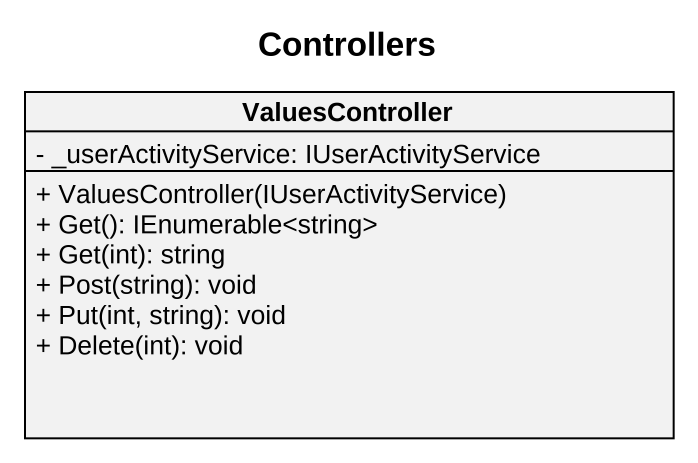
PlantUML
@startuml
title Controllers
hide circle
hide empty members
skinparam classAttributeIconSize 0
class ValuesController {
  - _userActivityService: IUserActivityService
  + ValuesController(IUserActivityService)
  + Get(): IEnumerable<string>
  + Get(int): string
  + Post(string): void
  + Put(int, string): void
  + Delete(int): void
}
@enduml
